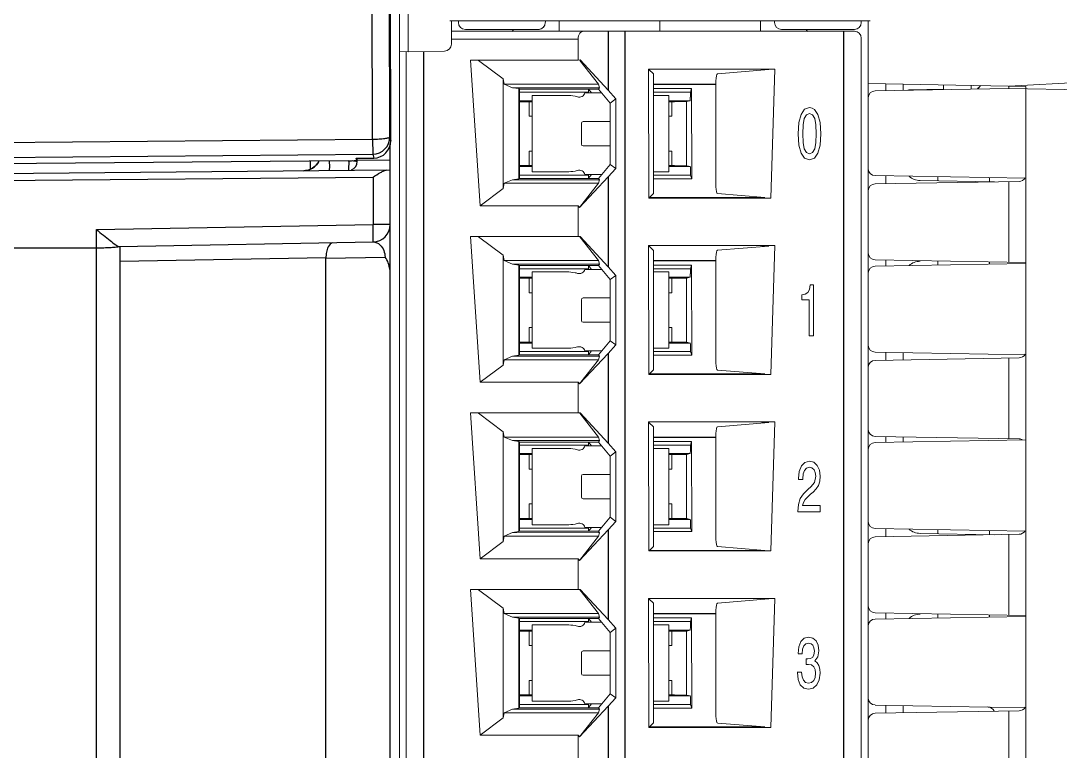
# Model space of a CAD drawing. Header units: inches. Extents: x 0 to 316, y -1 to 150.
# Drawn here: x 183.54 to 184.718, y 75.633 to 76.461 of the extents above; entities that cross this region are included whole.
import ezdxf
from ezdxf.enums import TextEntityAlignment as Align

# ---------------------------------------------------------------- set-up
doc = ezdxf.new("R2010")
doc.units = ezdxf.units.IN
doc.header["$MEASUREMENT"] = 0
doc.linetypes.add('DASHED', pattern=[0.75, 0.5, -0.25])
doc.styles.add('Calibri', font='calibri.ttf')

# ---------------------------------------------------------------- blocks, each defined once
blk = doc.blocks.new('AB 5069-L320ERM')
at = {"color": 7, "linetype": 'Continuous'}
for p, q in [((3.07377, 0.90521), (3.0731, 1.18155)), ((3.08952, 0.9074), (3.08884, 1.18374)), ((3.09037, 0.90402), (3.08978, 1.14381)), ((2.26687, 0.89808), (3.07377, 0.90521)), ((3.07377, 0.90521), (3.07391, 0.89169)), ((3.08952, 0.9074), (3.09037, 0.90402)), ((3.08976, -0.03134), (3.08976, 0.90093)), ((2.26712, 0.88456), (3.07391, 0.89169)), ((3.05898, 0.88796), (3.07481, 0.8881)), ((3.05943, 0.88629), (3.05898, 0.88796)), ((3.05984, 0.88485), (3.05984, 0.88797)), ((3.08976, 0.88623), (3.05984, 0.88597)), ((3.07391, 0.89169), (3.07481, 0.8881)), ((3.05156, 0.88565), (2.27006, 0.87874)), ((2.27073, 0.87015), (3.08976, 0.8773)), ((3.01749, 0.87809), (3.01749, 0.88534)), ((3.05211, 0.8859), (3.05204, 0.87697)), ((2.28648, 0.86399), (3.07429, 0.87087)), ((3.07429, 0.87087), (3.07429, 0.82774)), ((2.82338, 0.82336), (3.07429, 0.82774)), ((2.82338, -1.92135), (2.82338, 0.82336)), ((3.08976, 0.82774), (3.07429, 0.82774)), ((2.84423, 0.80797), (3.07429, 0.81199)), ((2.70331, 0.80661), (2.82338, 0.80676)), ((2.84504, -1.91287), (2.84504, 0.80799)), ((3.0314, 0.79768), (2.84504, 0.79443)), ((3.0314, 0.79723), (3.08515, 0.79817)), ((3.0314, 0.00507), (3.0314, 0.79768))]:
    blk.add_line(p, q, dxfattribs=at)
blk.add_lwpolyline([(3.02513, 0.88541), (3.02472, 0.88459), (3.02384, 0.88322), (3.02286, 0.88198), (3.02177, 0.88086), (3.0206, 0.87986), (3.01935, 0.879), (3.01805, 0.87828), (3.01672, 0.87769), (3.01539, 0.87725), (3.01409, 0.87693), (3.01285, 0.87674), (3.01173, 0.87666), (3.01139, 0.87666)], dxfattribs=at)
for centre, radius, start, end in [((3.07377, 0.90744), 0.01575, 270.51759, 359.85147), ((3.01102, 0.89236), 0.01575, 270.5, 333.41415), ((3.05197, 0.88485), 0.00787, 290.3053, 0), ((3.07402, 0.82774), 0.01575, 271, 0)]:
    blk.add_arc(centre, radius, start, end, dxfattribs=at)
for centre, major_axis, ratio, start_param, end_param in [((3.07462, 0.90404), (-0.00235, 0.01577), 0.9874, -3.279029, -1.718176), ((3.05156, 0.88621), (0.00787, 0.00007), 0.071312, -1.570873, -0.002034)]:
    blk.add_ellipse(centre, major_axis=major_axis, ratio=ratio, start_param=start_param, end_param=end_param, dxfattribs=at)
for points, knots in [([(3.07377, 0.90521), (3.07576, 0.90521), (3.07946, 0.90532), (3.08427, 0.90573), (3.08749, 0.90629), (3.08904, 0.90684), (3.0895, 0.90722), (3.08952, 0.9074)], [0, 0, 0, 0, 0.369952, 0.686053, 0.90326, 0.966027, 1, 1, 1, 1]), ([(3.03451, 0.88575), (3.03453, 0.88464), (3.03456, 0.88257), (3.03458, 0.88009), (3.03454, 0.87849), (3.03455, 0.87759), (3.03446, 0.87719), (3.0345, 0.87682), (3.03444, 0.87682)], [0, 0, 0, 0, 0.371617, 0.697826, 0.824972, 0.920349, 0.979355, 1, 1, 1, 1]), ([(3.05567, 0.88578), (3.05669, 0.8857), (3.05808, 0.88556), (3.05937, 0.88524), (3.05984, 0.88498), (3.05984, 0.88485)], [0, 0, 0, 0, 0.706545, 0.907647, 1, 1, 1, 1]), ([(3.07429, 0.87087), (3.07649, 0.87228), (3.07967, 0.87436), (3.08381, 0.87654), (3.08585, 0.87727), (3.08678, 0.87728)], [0, 0, 0, 0, 0.555739, 0.80231, 1, 1, 1, 1]), ([(2.82338, 0.82336), (2.82548, 0.82161), (2.82956, 0.81822), (2.83534, 0.81355), (2.83972, 0.81017), (2.84262, 0.80844), (2.84384, 0.8079), (2.84433, 0.80791)], [0, 0, 0, 0, 0.313379, 0.607964, 0.85437, 0.94365, 1, 1, 1, 1]), ([(3.07429, 0.81199), (3.07439, 0.81199), (3.07426, 0.81263), (3.07444, 0.81329), (3.07437, 0.81485), (3.07442, 0.81673), (3.0744, 0.81911), (3.07437, 0.82281), (3.07433, 0.82573), (3.07429, 0.82774)], [0, 0, 0, 0, 0.019562, 0.076476, 0.168973, 0.293233, 0.444663, 0.617538, 1, 1, 1, 1]), ([(3.03776, 0.81135), (3.03583, 0.81132), (3.0332, 0.80768), (3.03187, 0.80268), (3.03142, 0.79913), (3.0314, 0.79723)], [0, 0, 0, 0, 0.356014, 0.649888, 1, 1, 1, 1]), ([(3.07429, 0.81199), (3.0765, 0.81203), (3.08284, 0.80906), (3.0849, 0.80224), (3.08515, 0.79817)], [0, 0, 0, 0, 0.351418, 1, 1, 1, 1]), ([(2.82338, 0.80676), (2.8278, 0.80677), (2.83383, 0.80686), (2.84081, 0.80737), (2.84338, 0.80766), (2.84433, 0.80791)], [0, 0, 0, 0, 0.631284, 0.860961, 1, 1, 1, 1]), ([(3.08976, 0.78289), (3.08976, 0.78434), (3.08944, 0.78969), (3.08758, 0.79509), (3.08515, 0.79817)], [0, 0, 0, 0, 0.270148, 1, 1, 1, 1])]:
    blk.add_open_spline(points, degree=3, knots=knots, dxfattribs=at)
blk = doc.blocks.new('AB 5069-Module Base')
at = {"color": 7, "linetype": 'Continuous', "lineweight": 0}
for p, q in [((0, -2.5441), (0, 1.5018)), ((0.01, 1.4862), (0.01, 1.2339)), ((0.5335, 1.261), (0.0571, 1.261)), ((0.0591, 1.2346), (0.0591, 1.261)), ((0.0669, 1.2591), (0.0669, 1.261)), ((0.1654, 1.2589), (0.1659, 1.261)), ((0.1811, 1.2492), (0.1811, 1.261)), ((0.2953, 1.2492), (0.2953, 1.261)), ((0.4094, 1.2492), (0.4094, 1.261)), ((0.4252, 1.261), (0.4252, 1.2591)), ((0.5236, 1.2591), (0.5236, 1.261)), ((0.5315, -2.7444), (0.5315, 1.261)), ((0.0591, 1.2492), (0.5157, 1.2492)), ((0.0748, 1.2512), (0.1575, 1.2512)), ((0.1654, 1.2589), (0.1649, 1.2565)), ((0.4331, 1.2512), (0.5157, 1.2512)), ((0.2028, 1.2402), (0.0591, 1.2402)), ((0.2027, 1.241), (0.2028, 1.2402)), ((0.2028, 1.2402), (0.2028, 1.2165)), ((0.5236, 1.2413), (0.5236, -2.3752)), ((0.01, 1.226), (0, 1.2262)), ((0.0079, -2.3752), (0.0079, 1.226)), ((0.01, 1.226), (0.01, 1.2339)), ((0.0513, 1.2267), (0.01, 1.226)), ((0.0806, 1.2165), (0.2028, 1.2165)), ((0.0917, 1.0513), (0.0806, 1.2165)), ((0.0898, 1.2162), (0.1175, 1.1953)), ((0.2028, 1.2165), (0.2048, 1.2166)), ((0.2259, 1.1892), (0.2046, 1.2162)), ((0.2048, 1.2166), (0.2368, 1.1823)), ((0.2824, 1.2063), (0.4254, 1.2063)), ((0.2828, 1.0601), (0.2824, 1.2063)), ((0.2829, 1.2059), (0.2879, 1.2008)), ((0.3604, 1.2009), (0.4186, 1.2057)), ((0.4186, 1.2057), (0.4108, 1.2059)), ((0.4186, 1.2057), (0.4186, 1.2057)), ((0.4254, 1.2063), (0.421, 1.0601)), ((0.1175, 1.0708), (0.1175, 1.1953)), ((0.1175, 1.1953), (0.1189, 1.1892)), ((0.2879, 1.2008), (0.2879, 1.0653)), ((0.3588, 1.1931), (0.3588, 1.073)), ((0.6906, 1.187), (0.8475, 1.1952)), ((0.2259, 1.1892), (0.1189, 1.1892)), ((0.1189, 1.1892), (0.1283, 1.1852)), ((0.134, 1.1852), (0.1283, 1.1852)), ((0.1283, 1.1852), (0.1355, 1.1841)), ((0.2269, 1.1852), (0.134, 1.1852)), ((0.1361, 1.1836), (0.1355, 1.1841)), ((0.1355, 1.1841), (0.1355, 1.082)), ((0.1361, 1.1836), (0.2256, 1.1836)), ((0.1361, 1.0824), (0.1361, 1.1836)), ((0.2142, 1.18), (0.1361, 1.18)), ((0.2292, 1.1793), (0.2104, 1.1793)), ((0.2179, 1.1793), (0.2142, 1.1835)), ((0.2142, 1.1835), (0.2142, 1.18)), ((0.2256, 1.1836), (0.2269, 1.1852)), ((0.2391, 1.1677), (0.2256, 1.1836)), ((0.2269, 1.1852), (0.2259, 1.1892)), ((0.2454, 1.1725), (0.2368, 1.1823)), ((0.3588, 1.1892), (0.2879, 1.1892)), ((0.3588, 1.1888), (0.2879, 1.1888)), ((0.2879, 1.1842), (0.3313, 1.1842)), ((0.3298, 1.18), (0.2879, 1.18)), ((0.3298, 1.18), (0.3313, 1.1842)), ((0.3298, 1.1743), (0.3298, 1.18)), ((0.3313, 1.1842), (0.3315, 1.082)), ((0.5315, 1.1898), (0.7102, 1.1867)), ((0.5392, 1.1816), (0.6906, 1.1843)), ((0.5512, 1.1818), (0.5512, 1.1894)), ((0.5709, 1.1891), (0.5709, 1.1822)), ((0.5786, 1.1828), (0.6169, 1.1835)), ((0.6169, 1.183), (0.6169, 1.1883)), ((0.648, 1.1835), (0.648, 1.1878)), ((0.6579, 1.1862), (0.6577, 1.1861)), ((0.6906, 1.1843), (0.6906, 1.1867)), ((0.6906, 1.1843), (0.8584, 1.1813)), ((0.7102, -2.3206), (0.7102, 1.1867)), ((0.1504, 1.1704), (0.1361, 1.1704)), ((0.1361, 1.1693), (0.1441, 1.1693)), ((0.1504, 1.1693), (0.1472, 1.1693)), ((0.1472, 1.1693), (0.1472, 1.1528)), ((0.1504, 1.1761), (0.1506, 1.1764)), ((0.1504, 1.09), (0.1504, 1.1761)), ((0.1896, 1.1764), (0.1506, 1.1764)), ((0.2391, 1.1677), (0.2454, 1.1725)), ((0.2391, 1.0983), (0.2391, 1.1677)), ((0.2454, 1.1725), (0.2453, 1.0937)), ((0.3053, 1.1764), (0.2879, 1.1764)), ((0.3053, 1.1764), (0.3055, 1.1761)), ((0.3055, 1.1761), (0.3055, 1.09)), ((0.3296, 1.1704), (0.3055, 1.1704)), ((0.3087, 1.1693), (0.3055, 1.1693)), ((0.3087, 1.1693), (0.3087, 1.1528)), ((0.3118, 1.1693), (0.3255, 1.1694)), ((0.3255, 1.1694), (0.3296, 1.1704)), ((0.3255, 1.0968), (0.3255, 1.1694)), ((0.4553, 1.155), (0.4528, 1.1458)), ((0.4593, 1.1607), (0.4553, 1.155)), ((0.4649, 1.1626), (0.4593, 1.1607)), ((0.4613, 1.1544), (0.4649, 1.1559)), ((0.4678, 1.1621), (0.4649, 1.1626)), ((0.4649, 1.1559), (0.4684, 1.1544)), ((0.4704, 1.1606), (0.4678, 1.1621)), ((0.4744, 1.155), (0.4704, 1.1606)), ((0.4769, 1.1458), (0.4744, 1.155)), ((0.1472, 1.1528), (0.1504, 1.1528)), ((0.2063, 1.145), (0.2063, 1.1212)), ((0.2391, 1.1469), (0.2082, 1.1469)), ((0.3055, 1.1528), (0.3087, 1.1528)), ((0.4528, 1.1458), (0.452, 1.133)), ((0.4572, 1.133), (0.4576, 1.143)), ((0.4576, 1.143), (0.4589, 1.1502)), ((0.4589, 1.1502), (0.4613, 1.1544)), ((0.4684, 1.1544), (0.4708, 1.1502)), ((0.4708, 1.1502), (0.4721, 1.143)), ((0.4721, 1.143), (0.4725, 1.133)), ((0.4777, 1.133), (0.4769, 1.1458)), ((0.452, 1.133), (0.4528, 1.1201)), ((0.4575, 1.1229), (0.4572, 1.133)), ((0.4725, 1.133), (0.4721, 1.1229)), ((0.4769, 1.1201), (0.4777, 1.133)), ((0.2391, 1.1193), (0.2082, 1.1193)), ((0.4528, 1.1201), (0.4553, 1.1109)), ((0.4589, 1.1159), (0.4575, 1.1229)), ((0.4721, 1.1229), (0.4708, 1.1159)), ((0.4744, 1.1109), (0.4769, 1.1201)), ((0.1472, 1.1134), (0.1504, 1.1134)), ((0.1472, 1.1134), (0.1472, 1.0969)), ((0.3087, 1.1134), (0.3055, 1.1134)), ((0.3087, 1.0969), (0.3087, 1.1134)), ((0.4553, 1.1109), (0.4593, 1.1053)), ((0.4613, 1.1116), (0.4589, 1.1159)), ((0.4649, 1.1103), (0.4613, 1.1116)), ((0.4684, 1.1116), (0.4649, 1.1103)), ((0.4708, 1.1159), (0.4684, 1.1116)), ((0.4704, 1.1053), (0.4744, 1.1109)), ((0.1361, 1.0969), (0.1441, 1.0969)), ((0.1504, 1.0958), (0.1361, 1.0958)), ((0.1472, 1.0969), (0.1504, 1.0969)), ((0.2256, 1.0824), (0.2391, 1.0983)), ((0.2453, 1.0937), (0.2391, 1.0983)), ((0.3055, 1.0969), (0.3087, 1.0969)), ((0.3298, 1.0958), (0.3055, 1.0958)), ((0.3118, 1.0969), (0.3255, 1.0968)), ((0.3255, 1.0968), (0.3298, 1.0958)), ((0.4593, 1.1053), (0.4649, 1.1035)), ((0.4649, 1.1035), (0.4704, 1.1053)), ((0.2142, 1.0861), (0.1361, 1.0861)), ((0.1506, 1.0898), (0.1504, 1.09)), ((0.1506, 1.0898), (0.1896, 1.0898)), ((0.2042, 1.0494), (0.2368, 1.0841)), ((0.2293, 1.0868), (0.2104, 1.0868)), ((0.2142, 1.0826), (0.2179, 1.0868)), ((0.2142, 1.0861), (0.2142, 1.0826)), ((0.2368, 1.0841), (0.2453, 1.0937)), ((0.3053, 1.0898), (0.2879, 1.0898)), ((0.33, 1.0861), (0.2879, 1.0861)), ((0.3055, 1.09), (0.3053, 1.0898)), ((0.33, 1.0861), (0.33, 1.0918)), ((0.33, 1.0861), (0.3315, 1.082)), ((0.7102, 1.0825), (0.5392, 1.0855)), ((0.5512, 1.0764), (0.5512, 1.0853)), ((0.6102, 1.0843), (0.6102, 1.0796)), ((0.1189, 1.0768), (0.1175, 1.0708)), ((0.1283, 1.0809), (0.1189, 1.0768)), ((0.1189, 1.0768), (0.2259, 1.0768)), ((0.1283, 1.0809), (0.1355, 1.082)), ((0.2269, 1.0808), (0.1283, 1.0809)), ((0.1355, 1.082), (0.1361, 1.0824)), ((0.1361, 1.0824), (0.2256, 1.0824)), ((0.2259, 1.0768), (0.2042, 1.0494)), ((0.2256, 1.0824), (0.2269, 1.0808)), ((0.2269, 1.0808), (0.2259, 1.0768)), ((0.3315, 1.082), (0.2879, 1.082)), ((0.5392, 1.0761), (0.7025, 1.079)), ((0.5902, 1.08), (0.6744, 1.0785)), ((0.6689, 1.0784), (0.6689, 1.0832)), ((0.6906, 1.0788), (0.6906, 0.9873)), ((0.1175, 1.0708), (0.0917, 1.0513)), ((0.2834, 1.0607), (0.2879, 1.0653)), ((0.4113, 1.0607), (0.2834, 1.0607)), ((0.4142, 1.0607), (0.3604, 1.0651)), ((0.0917, 1.0513), (0.2028, 1.0513)), ((0.2042, 1.0494), (0.2028, 1.0513)), ((0.2028, 1.0513), (0.2028, 1.0165)), ((0.2828, 1.0601), (0.421, 1.0601)), ((0.0806, 1.0165), (0.2028, 1.0165)), ((0.0917, 0.8513), (0.0806, 1.0165)), ((0.0898, 1.0162), (0.1175, 0.9953)), ((0.2028, 1.0165), (0.2048, 1.0166)), ((0.2259, 0.9892), (0.2046, 1.0162)), ((0.2048, 1.0166), (0.2368, 0.9823)), ((0.2824, 1.0063), (0.4254, 1.0063)), ((0.2828, 0.8601), (0.2824, 1.0063)), ((0.2829, 1.0059), (0.2879, 1.0008)), ((0.3604, 1.0009), (0.4186, 1.0057)), ((0.4186, 1.0057), (0.4108, 1.0059)), ((0.4186, 1.0057), (0.4186, 1.0057)), ((0.4254, 1.0063), (0.421, 0.8601)), ((0.1175, 0.8708), (0.1175, 0.9953)), ((0.1175, 0.9953), (0.1189, 0.9892)), ((0.2879, 0.8653), (0.2879, 1.0008)), ((0.3588, 0.9931), (0.3588, 0.873)), ((0.7102, 0.987), (0.5392, 0.99)), ((0.5512, 0.9832), (0.5512, 0.9898)), ((0.2259, 0.9892), (0.1189, 0.9892)), ((0.1189, 0.9892), (0.1283, 0.9852)), ((0.1283, 0.9852), (0.134, 0.9852)), ((0.1283, 0.9852), (0.1355, 0.9841)), ((0.134, 0.9852), (0.2269, 0.9852)), ((0.1361, 0.9836), (0.1355, 0.9841)), ((0.1355, 0.9841), (0.1355, 0.882)), ((0.1361, 0.9836), (0.2256, 0.9836)), ((0.1361, 0.8824), (0.1361, 0.9836)), ((0.2142, 0.98), (0.1361, 0.98)), ((0.2292, 0.9793), (0.2104, 0.9793)), ((0.2179, 0.9793), (0.2142, 0.9835)), ((0.2142, 0.9835), (0.2142, 0.98)), ((0.2256, 0.9836), (0.2269, 0.9852)), ((0.2391, 0.9677), (0.2256, 0.9836)), ((0.2269, 0.9852), (0.2259, 0.9892)), ((0.2454, 0.9725), (0.2368, 0.9823)), ((0.2879, 0.9892), (0.3588, 0.9892)), ((0.2879, 0.9888), (0.3588, 0.9888)), ((0.2879, 0.9842), (0.3313, 0.9842)), ((0.3298, 0.98), (0.2879, 0.98)), ((0.3298, 0.98), (0.3313, 0.9842)), ((0.3298, 0.9743), (0.3298, 0.98)), ((0.3313, 0.9842), (0.3315, 0.882)), ((0.7102, 0.986), (0.5392, 0.983)), ((0.6102, 0.9888), (0.6102, 0.9843)), ((0.6689, 0.9853), (0.6689, 0.9877)), ((0.1504, 0.9704), (0.1361, 0.9704)), ((0.1361, 0.9693), (0.1441, 0.9693)), ((0.1504, 0.9693), (0.1472, 0.9693)), ((0.1472, 0.9693), (0.1472, 0.9528)), ((0.1504, 0.9761), (0.1506, 0.9764)), ((0.1504, 0.89), (0.1504, 0.9761)), ((0.1896, 0.9764), (0.1506, 0.9764)), ((0.2391, 0.9677), (0.2454, 0.9725)), ((0.2391, 0.8983), (0.2391, 0.9677)), ((0.2454, 0.9725), (0.2453, 0.8937)), ((0.3053, 0.9764), (0.2879, 0.9764)), ((0.3053, 0.9764), (0.3055, 0.9761)), ((0.3055, 0.9761), (0.3055, 0.89)), ((0.3296, 0.9704), (0.3055, 0.9704)), ((0.3055, 0.9693), (0.3087, 0.9693)), ((0.3087, 0.9693), (0.3087, 0.9528)), ((0.3118, 0.9693), (0.3255, 0.9694)), ((0.3255, 0.9694), (0.3296, 0.9704)), ((0.3255, 0.9698), (0.3255, 0.9528)), ((0.4649, 0.9565), (0.463, 0.9532)), ((0.4658, 0.9616), (0.4649, 0.9565)), ((0.4695, 0.9616), (0.4658, 0.9616)), ((0.4695, 0.9041), (0.4695, 0.9616)), ((0.1472, 0.9528), (0.1504, 0.9528)), ((0.2063, 0.945), (0.2063, 0.9212)), ((0.2391, 0.9469), (0.2082, 0.9469)), ((0.3055, 0.9528), (0.3087, 0.9528)), ((0.3255, 0.9528), (0.3255, 0.9136)), ((0.46, 0.9512), (0.456, 0.9506)), ((0.456, 0.9506), (0.456, 0.9447)), ((0.456, 0.9447), (0.4646, 0.9447)), ((0.463, 0.9532), (0.46, 0.9512)), ((0.4646, 0.9447), (0.4646, 0.9041)), ((0.2391, 0.9193), (0.2082, 0.9193)), ((0.1472, 0.9134), (0.1504, 0.9134)), ((0.1472, 0.9134), (0.1472, 0.8969)), ((0.3055, 0.9134), (0.3087, 0.9134)), ((0.3087, 0.9134), (0.3087, 0.8969)), ((0.3255, 0.9136), (0.3256, 0.8964)), ((0.1361, 0.8969), (0.1441, 0.8969)), ((0.1504, 0.8958), (0.1361, 0.8958)), ((0.1472, 0.8969), (0.1504, 0.8969)), ((0.2256, 0.8824), (0.2391, 0.8983)), ((0.2453, 0.8937), (0.2391, 0.8983)), ((0.3055, 0.8969), (0.3087, 0.8969)), ((0.3298, 0.8958), (0.3055, 0.8958)), ((0.3118, 0.8969), (0.3255, 0.8968)), ((0.3255, 0.8968), (0.3298, 0.8958)), ((0.4646, 0.9041), (0.4695, 0.9041)), ((0.2142, 0.8861), (0.1361, 0.8861)), ((0.1506, 0.8898), (0.1504, 0.89)), ((0.1506, 0.8898), (0.1896, 0.8898)), ((0.2042, 0.8494), (0.2368, 0.8841)), ((0.2293, 0.8868), (0.2104, 0.8868)), ((0.2142, 0.8826), (0.2179, 0.8868)), ((0.2142, 0.8861), (0.2142, 0.8826)), ((0.2368, 0.8841), (0.2453, 0.8937)), ((0.3053, 0.8898), (0.2879, 0.8898)), ((0.33, 0.8861), (0.2879, 0.8861)), ((0.3055, 0.89), (0.3053, 0.8898)), ((0.33, 0.8861), (0.33, 0.8918)), ((0.3315, 0.882), (0.33, 0.8861)), ((0.7102, 0.8825), (0.5392, 0.8855)), ((0.5512, 0.8763), (0.5512, 0.8853)), ((0.5709, 0.8849), (0.5709, 0.8767)), ((0.1189, 0.8768), (0.1175, 0.8708)), ((0.1283, 0.8809), (0.1189, 0.8768)), ((0.1189, 0.8768), (0.2259, 0.8768)), ((0.1283, 0.8809), (0.1355, 0.882)), ((0.2269, 0.8808), (0.1283, 0.8809)), ((0.1355, 0.882), (0.1361, 0.8824)), ((0.1361, 0.8824), (0.2256, 0.8824)), ((0.2259, 0.8768), (0.2042, 0.8494)), ((0.2256, 0.8824), (0.2269, 0.8808)), ((0.2269, 0.8808), (0.2259, 0.8768)), ((0.3315, 0.882), (0.2879, 0.882)), ((0.7025, 0.879), (0.5392, 0.8761)), ((0.6906, 0.8788), (0.6906, 0.7873)), ((0.1175, 0.8708), (0.0917, 0.8513)), ((0.2828, 0.8601), (0.421, 0.8601)), ((0.2834, 0.8607), (0.2879, 0.8653)), ((0.4113, 0.8607), (0.2834, 0.8607)), ((0.4142, 0.8607), (0.3604, 0.8651)), ((0.0917, 0.8513), (0.2028, 0.8513)), ((0.2042, 0.8494), (0.2028, 0.8513)), ((0.2028, 0.8513), (0.2028, 0.8165)), ((0.0806, 0.8165), (0.2028, 0.8165)), ((0.0917, 0.6513), (0.0806, 0.8165)), ((0.0898, 0.8162), (0.1175, 0.7953)), ((0.2028, 0.8165), (0.2048, 0.8166)), ((0.2259, 0.7892), (0.2046, 0.8162)), ((0.2048, 0.8166), (0.2368, 0.7823)), ((0.2824, 0.8063), (0.4254, 0.8063)), ((0.2828, 0.6601), (0.2824, 0.8063)), ((0.2829, 0.8059), (0.2879, 0.8008)), ((0.3604, 0.8009), (0.4186, 0.8057)), ((0.4186, 0.8057), (0.4108, 0.8059)), ((0.4186, 0.8057), (0.4186, 0.8057)), ((0.4254, 0.8063), (0.421, 0.6601)), ((0.1175, 0.7953), (0.1189, 0.7892)), ((0.1175, 0.6708), (0.1175, 0.7953)), ((0.2879, 0.8008), (0.2879, 0.6653)), ((0.3588, 0.7931), (0.3588, 0.673)), ((0.5392, 0.79), (0.7025, 0.7871)), ((0.5512, 0.7832), (0.5512, 0.7898)), ((0.5709, 0.7894), (0.5709, 0.7836)), ((0.2259, 0.7892), (0.1189, 0.7892)), ((0.1189, 0.7892), (0.1283, 0.7852)), ((0.134, 0.7852), (0.1283, 0.7852)), ((0.1283, 0.7852), (0.1355, 0.7841)), ((0.2269, 0.7852), (0.134, 0.7852)), ((0.1361, 0.7836), (0.1355, 0.7841)), ((0.1355, 0.7841), (0.1355, 0.682)), ((0.1361, 0.7836), (0.2256, 0.7836)), ((0.1361, 0.6824), (0.1361, 0.7836)), ((0.2142, 0.78), (0.1361, 0.78)), ((0.2292, 0.7793), (0.2104, 0.7793)), ((0.2179, 0.7793), (0.2142, 0.7835)), ((0.2142, 0.7835), (0.2142, 0.78)), ((0.2256, 0.7836), (0.2269, 0.7852)), ((0.2391, 0.7677), (0.2256, 0.7836)), ((0.2269, 0.7852), (0.2259, 0.7892)), ((0.2454, 0.7725), (0.2368, 0.7823)), ((0.3588, 0.7892), (0.2879, 0.7892)), ((0.2879, 0.7888), (0.3588, 0.7888)), ((0.2879, 0.7842), (0.3313, 0.7842)), ((0.3298, 0.78), (0.2879, 0.78)), ((0.3298, 0.78), (0.3313, 0.7842)), ((0.3298, 0.7743), (0.3298, 0.78)), ((0.3313, 0.7842), (0.3315, 0.682)), ((0.7102, 0.786), (0.5392, 0.783)), ((0.1504, 0.7704), (0.1361, 0.7704)), ((0.1361, 0.7693), (0.1441, 0.7693)), ((0.1504, 0.7693), (0.1472, 0.7693)), ((0.1472, 0.7693), (0.1472, 0.7528)), ((0.1504, 0.7761), (0.1506, 0.7764)), ((0.1504, 0.69), (0.1504, 0.7761)), ((0.1896, 0.7764), (0.1506, 0.7764)), ((0.2391, 0.7677), (0.2454, 0.7725)), ((0.2391, 0.6983), (0.2391, 0.7677)), ((0.2454, 0.7725), (0.2453, 0.6937)), ((0.3053, 0.7764), (0.2879, 0.7764)), ((0.3053, 0.7764), (0.3055, 0.7761)), ((0.3055, 0.7761), (0.3055, 0.69)), ((0.3296, 0.7704), (0.3055, 0.7704)), ((0.3087, 0.7693), (0.3055, 0.7693)), ((0.3087, 0.7693), (0.3087, 0.7528)), ((0.3118, 0.7693), (0.3255, 0.7694)), ((0.3255, 0.7694), (0.3295, 0.7704)), ((0.3255, 0.6968), (0.3255, 0.7694)), ((0.3296, 0.7704), (0.3298, 0.7743)), ((0.3296, 0.7704), (0.3296, 0.7704)), ((0.4558, 0.7566), (0.4533, 0.7503)), ((0.4597, 0.7604), (0.4558, 0.7566)), ((0.4593, 0.7515), (0.4615, 0.7541)), ((0.4648, 0.7618), (0.4597, 0.7604)), ((0.4615, 0.7541), (0.4646, 0.755)), ((0.4646, 0.755), (0.4676, 0.7543)), ((0.4698, 0.7606), (0.4648, 0.7618)), ((0.4676, 0.7543), (0.47, 0.7521)), ((0.4737, 0.7571), (0.4698, 0.7606)), ((0.4761, 0.7517), (0.4737, 0.7571)), ((0.1472, 0.7528), (0.1504, 0.7528)), ((0.2063, 0.745), (0.2063, 0.7212)), ((0.2391, 0.7469), (0.2082, 0.7469)), ((0.3055, 0.7528), (0.3087, 0.7528)), ((0.4533, 0.7503), (0.4524, 0.7421)), ((0.4573, 0.7418), (0.4578, 0.7474)), ((0.4578, 0.7474), (0.4593, 0.7515)), ((0.47, 0.7521), (0.4714, 0.7489)), ((0.472, 0.7449), (0.4706, 0.7379)), ((0.4714, 0.7489), (0.472, 0.7449)), ((0.477, 0.7448), (0.4761, 0.7517)), ((0.4765, 0.7392), (0.477, 0.7448)), ((0.4524, 0.7421), (0.4524, 0.7411)), ((0.4524, 0.7411), (0.4573, 0.7411)), ((0.4573, 0.7411), (0.4573, 0.7418)), ((0.4665, 0.7327), (0.4634, 0.73)), ((0.4706, 0.7379), (0.4665, 0.7327)), ((0.4725, 0.7304), (0.4751, 0.7345)), ((0.4751, 0.7345), (0.4765, 0.7392)), ((0.2391, 0.7193), (0.2082, 0.7193)), ((0.4544, 0.7194), (0.4523, 0.7129)), ((0.4581, 0.7249), (0.4544, 0.7194)), ((0.4634, 0.73), (0.4581, 0.7249)), ((0.4599, 0.7184), (0.4659, 0.7244)), ((0.4659, 0.7244), (0.469, 0.7268)), ((0.469, 0.7268), (0.4725, 0.7304)), ((0.1504, 0.7134), (0.1472, 0.7134)), ((0.1472, 0.7134), (0.1472, 0.6969)), ((0.3087, 0.7134), (0.3055, 0.7134)), ((0.3087, 0.6969), (0.3087, 0.7134)), ((0.4523, 0.7129), (0.4516, 0.7049)), ((0.457, 0.7115), (0.458, 0.7152)), ((0.477, 0.7115), (0.457, 0.7115)), ((0.458, 0.7152), (0.4599, 0.7184)), ((0.477, 0.7044), (0.477, 0.7115)), ((0.1361, 0.6969), (0.1441, 0.6969)), ((0.1504, 0.6958), (0.1361, 0.6958)), ((0.1472, 0.6969), (0.1504, 0.6969)), ((0.2256, 0.6824), (0.2391, 0.6983)), ((0.2453, 0.6937), (0.2391, 0.6983)), ((0.3055, 0.6969), (0.3087, 0.6969)), ((0.3298, 0.6958), (0.3055, 0.6958)), ((0.3118, 0.6969), (0.3255, 0.6968)), ((0.3255, 0.6968), (0.3298, 0.6958)), ((0.4516, 0.7049), (0.4516, 0.7044)), ((0.4516, 0.7044), (0.477, 0.7044)), ((0.2142, 0.6861), (0.1361, 0.6861)), ((0.1506, 0.6898), (0.1504, 0.69)), ((0.1506, 0.6898), (0.1896, 0.6898)), ((0.2042, 0.6494), (0.2368, 0.6841)), ((0.2293, 0.6868), (0.2104, 0.6868)), ((0.2142, 0.6826), (0.2179, 0.6868)), ((0.2142, 0.6861), (0.2142, 0.6826)), ((0.2368, 0.6841), (0.2453, 0.6937)), ((0.3053, 0.6898), (0.2879, 0.6898)), ((0.33, 0.6861), (0.2879, 0.6861)), ((0.3055, 0.69), (0.3053, 0.6898)), ((0.33, 0.6861), (0.33, 0.6918)), ((0.33, 0.6861), (0.3315, 0.682)), ((0.7102, 0.6825), (0.5392, 0.6855)), ((0.5512, 0.6763), (0.5512, 0.6853)), ((0.6102, 0.6842), (0.6102, 0.6796)), ((0.1189, 0.6768), (0.1175, 0.6708)), ((0.1283, 0.6809), (0.1189, 0.6768)), ((0.1189, 0.6768), (0.2259, 0.6768)), ((0.1283, 0.6809), (0.1355, 0.682)), ((0.2269, 0.6808), (0.1283, 0.6809)), ((0.1355, 0.682), (0.1361, 0.6824)), ((0.1361, 0.6824), (0.2256, 0.6824)), ((0.2259, 0.6768), (0.2042, 0.6494)), ((0.2256, 0.6824), (0.2269, 0.6808)), ((0.2269, 0.6808), (0.2259, 0.6768)), ((0.3315, 0.682), (0.2879, 0.682)), ((0.5392, 0.6761), (0.7025, 0.679)), ((0.5902, 0.68), (0.6746, 0.6785)), ((0.6689, 0.6784), (0.6689, 0.6832)), ((0.6906, 0.6788), (0.6906, 0.5873)), ((0.1175, 0.6708), (0.0917, 0.6513)), ((0.2828, 0.6601), (0.421, 0.6601)), ((0.2834, 0.6607), (0.2879, 0.6653)), ((0.4113, 0.6607), (0.2834, 0.6607)), ((0.4142, 0.6607), (0.3604, 0.6651)), ((0.0917, 0.6513), (0.2028, 0.6513)), ((0.2042, 0.6494), (0.2028, 0.6513)), ((0.2028, 0.6513), (0.2028, 0.6165)), ((0.0806, 0.6165), (0.2028, 0.6165)), ((0.0917, 0.4513), (0.0806, 0.6165)), ((0.0898, 0.6162), (0.1175, 0.5953)), ((0.2028, 0.6165), (0.2048, 0.6166)), ((0.2259, 0.5892), (0.2046, 0.6162)), ((0.2048, 0.6166), (0.2368, 0.5823)), ((0.2824, 0.6063), (0.4254, 0.6063)), ((0.2828, 0.4601), (0.2824, 0.6063)), ((0.2829, 0.6059), (0.2879, 0.6008)), ((0.3604, 0.6009), (0.4186, 0.6057)), ((0.4186, 0.6057), (0.4108, 0.6059)), ((0.4186, 0.6057), (0.4186, 0.6057)), ((0.4254, 0.6063), (0.421, 0.4601)), ((0.1175, 0.5953), (0.1189, 0.5892)), ((0.1175, 0.4708), (0.1175, 0.5953)), ((0.2259, 0.5892), (0.1189, 0.5892)), ((0.1189, 0.5892), (0.1283, 0.5852)), ((0.2269, 0.5852), (0.2259, 0.5892)), ((0.2879, 0.6008), (0.2879, 0.4653)), ((0.3588, 0.5892), (0.2879, 0.5892)), ((0.3588, 0.5931), (0.3588, 0.473)), ((0.7102, 0.587), (0.5392, 0.59)), ((0.5512, 0.5832), (0.5512, 0.5898)), ((0.134, 0.5852), (0.1283, 0.5852)), ((0.1283, 0.5852), (0.1355, 0.5841)), ((0.2269, 0.5852), (0.134, 0.5852)), ((0.1361, 0.5836), (0.1355, 0.5841)), ((0.1355, 0.5841), (0.1355, 0.482)), ((0.1361, 0.5836), (0.2256, 0.5836)), ((0.1361, 0.4824), (0.1361, 0.5836)), ((0.2142, 0.58), (0.1361, 0.58)), ((0.2292, 0.5793), (0.2104, 0.5793)), ((0.2179, 0.5793), (0.2142, 0.5835)), ((0.2142, 0.5835), (0.2142, 0.58)), ((0.2256, 0.5836), (0.2269, 0.5852)), ((0.2391, 0.5677), (0.2256, 0.5836)), ((0.2454, 0.5725), (0.2368, 0.5823)), ((0.2879, 0.5888), (0.3588, 0.5888)), ((0.2879, 0.5842), (0.3313, 0.5842)), ((0.3298, 0.58), (0.2879, 0.58)), ((0.3298, 0.58), (0.3313, 0.5842)), ((0.3298, 0.5743), (0.3298, 0.58)), ((0.3313, 0.5842), (0.3315, 0.482)), ((0.7102, 0.586), (0.5392, 0.583)), ((0.6102, 0.5887), (0.6102, 0.5842)), ((0.6689, 0.5853), (0.6689, 0.5877)), ((0.1504, 0.5704), (0.1361, 0.5704)), ((0.1361, 0.5693), (0.1441, 0.5693)), ((0.1504, 0.5693), (0.1472, 0.5693)), ((0.1472, 0.5693), (0.1472, 0.5528)), ((0.1504, 0.5761), (0.1506, 0.5764)), ((0.1504, 0.49), (0.1504, 0.5761)), ((0.1896, 0.5764), (0.1506, 0.5764)), ((0.2391, 0.5677), (0.2454, 0.5725)), ((0.2391, 0.4983), (0.2391, 0.5677)), ((0.2454, 0.5725), (0.2453, 0.4937)), ((0.3053, 0.5764), (0.2879, 0.5764)), ((0.3053, 0.5764), (0.3055, 0.5761)), ((0.3055, 0.5761), (0.3055, 0.49)), ((0.3296, 0.5704), (0.3055, 0.5704)), ((0.3087, 0.5693), (0.3055, 0.5693)), ((0.3087, 0.5693), (0.3087, 0.5528)), ((0.3118, 0.5693), (0.3255, 0.5694)), ((0.3255, 0.5694), (0.3296, 0.5704)), ((0.3255, 0.4968), (0.3255, 0.5694)), ((0.3296, 0.5704), (0.3298, 0.5743)), ((0.4551, 0.5574), (0.4527, 0.5516)), ((0.4588, 0.5611), (0.4551, 0.5574)), ((0.4584, 0.5525), (0.4607, 0.5548)), ((0.4636, 0.5624), (0.4588, 0.5611)), ((0.4607, 0.5548), (0.4638, 0.5557)), ((0.4686, 0.5613), (0.4636, 0.5624)), ((0.4638, 0.5557), (0.4666, 0.555)), ((0.4666, 0.555), (0.4687, 0.5533)), ((0.4724, 0.5583), (0.4686, 0.5613)), ((0.4747, 0.5535), (0.4724, 0.5583)), ((0.1472, 0.5528), (0.1504, 0.5528)), ((0.2063, 0.545), (0.2063, 0.5212)), ((0.2391, 0.5469), (0.2082, 0.5469)), ((0.3055, 0.5528), (0.3087, 0.5528)), ((0.4527, 0.5516), (0.4519, 0.5439)), ((0.4519, 0.5435), (0.4567, 0.5435)), ((0.4567, 0.5435), (0.4571, 0.5488)), ((0.4571, 0.5488), (0.4584, 0.5525)), ((0.4699, 0.5425), (0.4685, 0.5398)), ((0.4687, 0.5533), (0.4699, 0.5505)), ((0.4699, 0.5505), (0.4704, 0.5467)), ((0.4704, 0.5467), (0.4699, 0.5425)), ((0.4743, 0.54), (0.4755, 0.547)), ((0.4755, 0.547), (0.4747, 0.5535)), ((0.4628, 0.5378), (0.4612, 0.5379)), ((0.4612, 0.5379), (0.4612, 0.5314)), ((0.4612, 0.5314), (0.4639, 0.5316)), ((0.4661, 0.5383), (0.4628, 0.5378)), ((0.4639, 0.5316), (0.4672, 0.5309)), ((0.4685, 0.5398), (0.4661, 0.5383)), ((0.4672, 0.5309), (0.4697, 0.5289)), ((0.4709, 0.5355), (0.4743, 0.54)), ((0.4734, 0.5333), (0.4709, 0.5355)), ((0.4754, 0.5303), (0.4734, 0.5333)), ((0.4765, 0.5263), (0.4754, 0.5303)), ((0.2391, 0.5193), (0.2082, 0.5193)), ((0.4559, 0.5229), (0.451, 0.5229)), ((0.4511, 0.5225), (0.4519, 0.5145)), ((0.4565, 0.5175), (0.4559, 0.5229)), ((0.4697, 0.5289), (0.4712, 0.5257)), ((0.4717, 0.5215), (0.4711, 0.5167)), ((0.4712, 0.5257), (0.4717, 0.5215)), ((0.4759, 0.514), (0.4769, 0.5215)), ((0.4769, 0.5215), (0.4765, 0.5263)), ((0.1504, 0.5134), (0.1472, 0.5134)), ((0.1472, 0.5134), (0.1472, 0.4969)), ((0.3087, 0.5134), (0.3055, 0.5134)), ((0.3087, 0.4969), (0.3087, 0.5134)), ((0.4519, 0.5145), (0.4544, 0.5085)), ((0.4544, 0.5085), (0.4584, 0.5047)), ((0.4581, 0.5135), (0.4565, 0.5175)), ((0.4605, 0.5111), (0.4581, 0.5135)), ((0.4639, 0.5102), (0.4605, 0.5111)), ((0.4671, 0.511), (0.4639, 0.5102)), ((0.4696, 0.5132), (0.4671, 0.511)), ((0.4691, 0.5047), (0.4733, 0.5084)), ((0.4711, 0.5167), (0.4696, 0.5132)), ((0.4733, 0.5084), (0.4759, 0.514)), ((0.1361, 0.4969), (0.1441, 0.4969)), ((0.1504, 0.4958), (0.1361, 0.4958)), ((0.1472, 0.4969), (0.1504, 0.4969)), ((0.2256, 0.4824), (0.2391, 0.4983)), ((0.2453, 0.4937), (0.2391, 0.4983)), ((0.3055, 0.4969), (0.3087, 0.4969)), ((0.3298, 0.4958), (0.3055, 0.4958)), ((0.3118, 0.4969), (0.3255, 0.4968)), ((0.3255, 0.4968), (0.3298, 0.4958)), ((0.4584, 0.5047), (0.4636, 0.5033)), ((0.4636, 0.5033), (0.4691, 0.5047)), ((0.2142, 0.4861), (0.1361, 0.4861)), ((0.1506, 0.4898), (0.1504, 0.49)), ((0.1506, 0.4898), (0.1896, 0.4898)), ((0.2042, 0.4494), (0.2368, 0.4841)), ((0.2293, 0.4868), (0.2104, 0.4868)), ((0.2142, 0.4826), (0.2179, 0.4868)), ((0.2142, 0.4861), (0.2142, 0.4826)), ((0.2368, 0.4841), (0.2453, 0.4937)), ((0.2879, 0.4898), (0.3053, 0.4898)), ((0.33, 0.4861), (0.2879, 0.4861)), ((0.3055, 0.49), (0.3053, 0.4898)), ((0.33, 0.4861), (0.33, 0.4918)), ((0.33, 0.4861), (0.3315, 0.482)), ((0.7102, 0.4825), (0.5392, 0.4855)), ((0.5512, 0.4763), (0.5512, 0.4853)), ((0.5709, 0.4849), (0.5709, 0.4767)), ((0.1189, 0.4768), (0.1175, 0.4708)), ((0.1283, 0.4809), (0.1189, 0.4768)), ((0.2259, 0.4768), (0.1189, 0.4768)), ((0.1283, 0.4809), (0.1355, 0.482)), ((0.2269, 0.4808), (0.1283, 0.4809)), ((0.1355, 0.482), (0.1361, 0.4824)), ((0.1361, 0.4824), (0.2256, 0.4824)), ((0.2259, 0.4768), (0.2042, 0.4494)), ((0.2256, 0.4824), (0.2269, 0.4808)), ((0.2269, 0.4808), (0.2259, 0.4768)), ((0.3315, 0.482), (0.2879, 0.482)), ((0.5392, 0.4761), (0.7025, 0.479)), ((0.6906, 0.4788), (0.6906, 0.3873)), ((0.1175, 0.4708), (0.0917, 0.4513)), ((0.2828, 0.4601), (0.421, 0.4601)), ((0.2834, 0.4607), (0.2879, 0.4653)), ((0.4113, 0.4607), (0.2834, 0.4607)), ((0.4142, 0.4607), (0.3604, 0.4651)), ((0.0917, 0.4513), (0.2028, 0.4513)), ((0.2028, 0.4513), (0.2042, 0.4494)), ((0.2028, 0.4513), (0.2028, 0.4165))]:
    blk.add_line(p, q, dxfattribs=at)
at = {"color": 7, "linetype": 'Continuous'}
for p, q in [((0.2368, 1.2492), (0.2368, 1.1823)), ((0.2558, -0.3592), (0.2558, 1.2492)), ((0.5039, -0.3592), (0.5039, 1.2492)), ((0.0276, -0.3592), (0.0276, 1.2263)), ((0.2368, 1.0842), (0.2368, 0.9823)), ((0.2368, 0.8842), (0.2368, 0.7823)), ((0.2368, 0.6842), (0.2368, 0.5823)), ((0.2368, 0.4842), (0.2368, 0.3823))]:
    blk.add_line(p, q, dxfattribs=at)
at = {"color": 7, "linetype": 'Continuous', "lineweight": 0}
blk.add_lwpolyline([(0.6577, 1.1861), (0.6572, 1.1856), (0.6567, 1.1852), (0.6563, 1.1848), (0.6557, 1.1845), (0.6551, 1.1842)], dxfattribs=at)
for centre, radius, start, end in [((0.0748, 1.2591), 0.00787, 180, 270), ((0.122, 1.2541), 0.00787, 319.9321, 338.0548), ((0.1575, 1.2591), 0.00787, 270, 0), ((0.1575, 1.259), 0.00778, 299.7721, 308.6078), ((0.1574, 1.2591), 0.00795, 329.8404, 340.8283), ((0.4331, 1.2591), 0.00787, 180, 270), ((0.4685, 1.2541), 0.00787, 201.9452, 220.0559), ((0.5157, 1.2591), 0.00787, 270, 0), ((0.5157, 1.2413), 0.00787, 0, 90), ((0.0512, 1.2346), 0.00787, 271, 0), ((0.2039, 1.1811), 0.00669, 251.5235, 344.6505), ((0.5394, 1.1737), 0.00787, 91, 180), ((0.5787, 1.175), 0.00787, 91, 106.4042), ((0.652, 1.1915), 0.00787, 293.2501, 329.9254), ((0.1895, 1.1224), 0.054, 79.6631, 89.9223), ((0.1918, 1.1449), 0.0315, 71.5235, 76.452), ((0.1895, 1.1438), 0.054, 270.0787, 280.3358), ((0.1918, 1.1213), 0.0315, 283.548, 288.4765), ((0.2039, 1.085), 0.00669, 15.3495, 108.4765), ((0.5394, 1.0934), 0.00787, 180, 269), ((0.5906, 1.0997), 0.0197, 229.0222, 269), ((0.5394, 1.0683), 0.00787, 91, 180), ((0.7024, 1.0869), 0.00787, 271, 330.2714), ((0.4113, 1.4787), 0.418, 269.9923, 270.3982), ((0.5394, 0.9979), 0.00787, 180, 269), ((0.2039, 0.9811), 0.00669, 251.5235, 344.6505), ((0.5394, 0.9751), 0.00787, 91, 180), ((0.5906, 0.9688), 0.0197, 91, 130.8419), ((0.1895, 0.9224), 0.054, 79.6631, 89.9223), ((0.1918, 0.9449), 0.0315, 71.5235, 76.452), ((0.1895, 0.9438), 0.054, 270.0787, 280.3358), ((0.1918, 0.9213), 0.0315, 283.548, 288.4765), ((0.2039, 0.885), 0.00669, 15.3495, 108.4765), ((0.5394, 0.8934), 0.00787, 180, 269), ((0.5394, 0.8683), 0.00787, 91, 180), ((0.7024, 0.8869), 0.00787, 271, 330.2715), ((0.4113, 1.2787), 0.418, 269.9923, 270.3982), ((0.5394, 0.7979), 0.00787, 180, 269), ((0.2039, 0.7811), 0.00669, 251.5235, 344.6505), ((0.5394, 0.7751), 0.00787, 91, 180), ((0.7024, 0.7793), 0.00787, 59.3942, 89), ((0.1895, 0.7224), 0.054, 79.6631, 89.9223), ((0.1918, 0.7449), 0.0315, 71.5235, 76.452), ((0.1895, 0.7438), 0.054, 270.0787, 280.3358), ((0.1918, 0.7213), 0.0315, 283.548, 288.4765), ((0.2039, 0.685), 0.00669, 15.3495, 108.4765), ((0.5394, 0.6934), 0.00787, 180, 269), ((0.5906, 0.6997), 0.0197, 229.0447, 269), ((0.5394, 0.6683), 0.00787, 91, 180), ((0.7024, 0.6869), 0.00787, 271, 330.2714), ((0.4113, 1.0787), 0.418, 269.9923, 270.3982), ((0.5394, 0.5979), 0.00787, 180, 269), ((0.2039, 0.5811), 0.00669, 251.5235, 344.6505), ((0.5394, 0.5751), 0.00787, 91, 180), ((0.5906, 0.5688), 0.0197, 91, 130.8697), ((0.1468, 1.0971), 0.5278, 269.7072, 270.0451), ((0.1895, 0.5224), 0.054, 79.6631, 89.9223), ((0.1918, 0.5449), 0.0315, 71.5235, 76.452), ((0.3088, 1.2404), 0.6711, 269.991, 270.2567), ((0.1895, 0.5438), 0.054, 270.0787, 280.3358), ((0.1918, 0.5213), 0.0315, 283.548, 288.4765), ((0.2039, 0.485), 0.00669, 15.3495, 108.4765), ((0.5394, 0.4934), 0.00787, 180, 269), ((0.6669, 0.4754), 0.00787, 23.4591, 89), ((0.5394, 0.4683), 0.00787, 91, 180), ((0.7024, 0.4869), 0.00787, 271, 330.2714), ((0.4113, 0.8787), 0.418, 269.9923, 270.3982)]:
    blk.add_arc(centre, radius, start, end, dxfattribs=at)
for centre, major_axis, ratio, start_param, end_param in [((0.3605, 1.1931), (0, 0.00787), 0.212557, 0.017453, 1.570796), ((0.1472, 1.1693), (0.00394, 0), 0.004409, -2.48243, -1.570796), ((0.3087, 1.1693), (0.00394, 0), 0.004409, -1.570796, -0.659163), ((0.3296, 1.1783), (-0.00002, 0.00787), 0.017455, -3.137276, -2.094451), ((0.2083, 1.1448), (0.00149, -0.00149), 0.935113, 2.389713, 3.893472), ((0.2083, 1.1213), (0.00149, 0.00149), 0.935113, -3.893472, -2.389713), ((0.1472, 1.0969), (0.00394, 0), 0.004404, 1.570796, 2.48243), ((0.3087, 1.0969), (0.00394, 0), 0.004404, 0.659163, 1.570796), ((0.3298, 1.0879), (-0.00002, 0.00787), 0.017455, -1.04724, -0.004406), ((0.3605, 1.073), (0, 0.00787), 0.212557, -4.712389, -3.159046), ((0.3605, 0.9931), (0, 0.00787), 0.212557, 0.017453, 1.570796), ((0.1472, 0.9693), (0.00394, 0), 0.004409, -2.48243, -1.570796), ((0.3087, 0.9693), (0.00394, 0), 0.004409, -1.570796, -0.659163), ((0.3296, 0.9783), (-0.00002, 0.00787), 0.017455, -3.137276, -2.094451), ((0.2083, 0.9448), (0.00149, -0.00149), 0.935113, 2.389713, 3.893472), ((0.2083, 0.9213), (0.00149, 0.00149), 0.935113, -3.893472, -2.389713), ((0.1472, 0.8969), (0.00394, 0), 0.004404, 1.570796, 2.48243), ((0.3087, 0.8969), (0.00394, 0), 0.004404, 0.659163, 1.570796), ((0.3298, 0.8879), (-0.00002, 0.00787), 0.017455, -1.04724, -0.004406), ((0.3605, 0.873), (0, 0.00787), 0.212557, -4.712389, -3.159046), ((0.3605, 0.7931), (0, 0.00787), 0.212557, 0.017453, 1.570796), ((0.1472, 0.7693), (0.00394, 0), 0.004409, -2.48243, -1.570796), ((0.3087, 0.7693), (0.00394, 0), 0.004409, -1.570796, -0.659163), ((0.2083, 0.7448), (0.00149, -0.00149), 0.935113, 2.389713, 3.893472), ((0.2083, 0.7213), (0.00149, 0.00149), 0.935113, -3.893472, -2.389713), ((0.1472, 0.6969), (0.00394, 0), 0.004404, 1.570796, 2.48243), ((0.3087, 0.6969), (0.00394, 0), 0.004404, 0.659163, 1.570796), ((0.3298, 0.6879), (-0.00002, 0.00787), 0.017455, -1.04724, -0.004406), ((0.3605, 0.673), (0, 0.00787), 0.212557, 1.570796, 3.124139), ((0.3605, 0.5931), (0, 0.00787), 0.212557, 0.017453, 1.570796), ((0.2083, 0.5448), (0.00149, -0.00149), 0.935113, 2.389713, 3.893472), ((0.2083, 0.5213), (0.00149, 0.00149), 0.935113, -3.893472, -2.389713), ((0.1472, 0.4969), (0.00394, 0), 0.004404, 1.570796, 2.48243), ((0.3087, 0.4969), (0.00394, 0), 0.004404, 0.659163, 1.570796), ((0.3298, 0.4879), (-0.00002, 0.00787), 0.017455, -1.04724, -0.004406), ((0.3605, 0.473), (0, 0.00787), 0.212557, 1.570796, 3.124139)]:
    blk.add_ellipse(centre, major_axis=major_axis, ratio=ratio, start_param=start_param, end_param=end_param, dxfattribs=at)
for points in [[(0.1614, 1.2522), (0.1602, 1.2516), (0.1588, 1.2512), (0.1575, 1.2512)], [(0.1643, 1.2551), (0.1638, 1.2543), (0.1631, 1.2535), (0.1624, 1.2529)]]:
    blk.add_open_spline(points, degree=3, dxfattribs=at)
blk.add_open_spline([(0.2088, 1.2492), (0.2072, 1.2492), (0.2033, 1.2468), (0.2027, 1.2427), (0.2027, 1.2404)], degree=3, knots=[0, 0, 0, 0, 0.415028, 1, 1, 1, 1], dxfattribs=at)
at = {"color": 3, "linetype": 'DASHED', "style": 'Calibri'}
blk.add_attdef('PARTNUMBER', text='', height=0.0625, dxfattribs=at).set_placement((0.4338, 1.9561), align=Align.MIDDLE_CENTER)

msp = doc.modelspace()

# ---------------------------------------------------------------- block references
at = {"xscale": 1.249958892269909, "yscale": 1.249958892269909, "zscale": 1.249958892269909}
msp.add_blockref('AB 5069-L320ERM', (180.09624, 75.19488), dxfattribs=at)
at = {"color": 2, "linetype": 'DASHED'}
msp.add_blockref('AB 5069-Module Base', (183.96866, 75.19952), dxfattribs=at)

doc.saveas('drawing.dxf')
